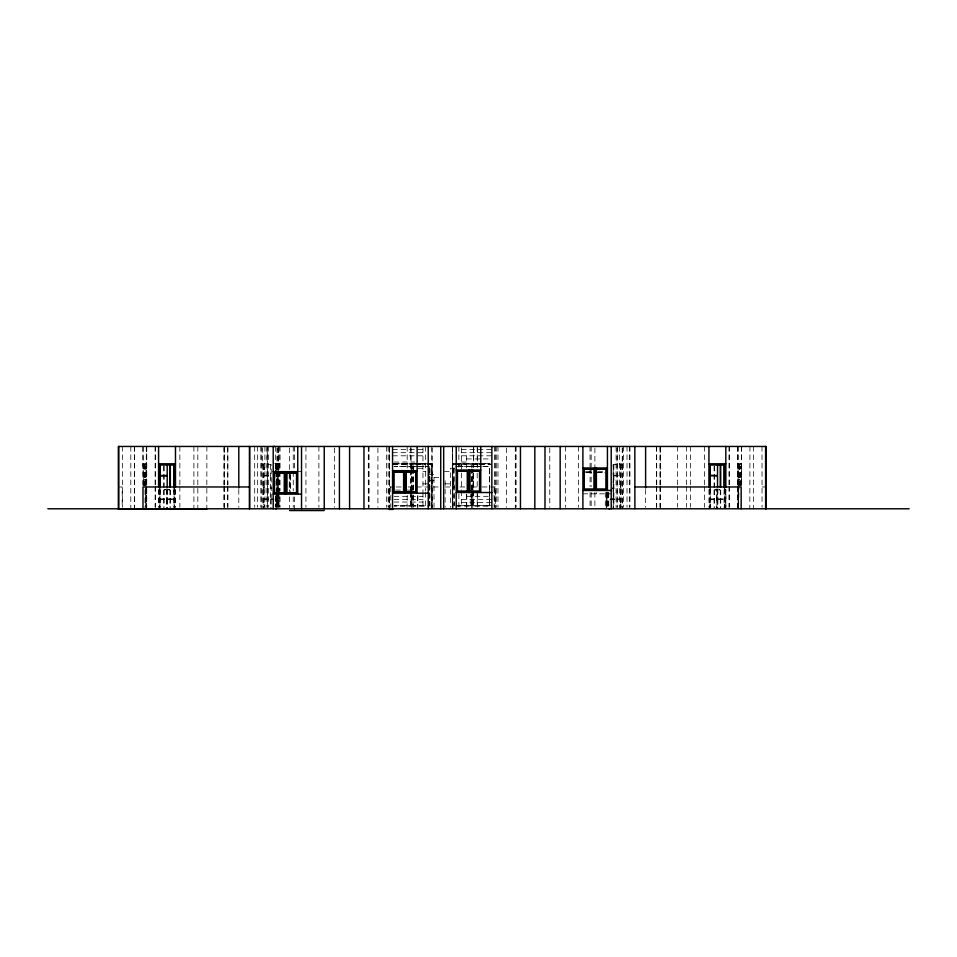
<?xml version="1.0" encoding="UTF-8"?>
<svg xmlns="http://www.w3.org/2000/svg" width="957" height="957" viewBox="0 0 957 957"><rect width="100%" height="100%" fill="white"/><g stroke="black" fill="none" stroke-linecap="round" stroke-linejoin="round"><path stroke-width="0.72" stroke-dasharray="4.79 3.59" d="M143.06 485.462L143.06 446.452M143.61 464.085L143.61 486.192L143.06 464.085M146.11 472.447L145.799 466.693M146.313 508.789L146.313 447.936M277.829 469.504L277.53 466.693M278.774 469.504L278.475 466.693M411.211 495.594L411.331 505.834L394.332 505.822M411.331 489.84L411.343 470.928M411.223 469.588L411.343 466.573L394.356 466.561L411.223 466.693M411.546 495.762L411.546 506.05L394.117 506.05M411.558 489.876L411.558 470.76M411.558 469.289L411.558 466.358L394.128 466.346M411.737 507.904L411.749 491.994M411.749 490.546L411.749 470.282M411.749 469.014L411.761 464.504M412.898 495.762L412.886 506.05L428.425 506.062M412.898 489.876L412.91 470.76M412.91 469.289L412.91 466.358L428.449 466.358M413.005 507.904L413.017 491.994M413.017 490.582L413.029 470.162M413.161 469.516L413.029 464.324M413.233 495.594L413.149 505.798L429.585 505.81L429.633 466.573L429.502 505.715M413.221 489.817L413.233 471.011M413.245 469.588L413.161 466.609L417.252 466.573M429.837 506.062L429.86 466.358M431.224 507.916L431.236 464.336L427.037 464.324M431.691 507.102L431.715 463.834M431.858 507.102L431.882 463.822L392.801 463.81M432.074 508.813L432.097 463.619L415.996 463.607M452.553 507.078L452.362 463.583L490.403 463.595M452.721 507.88L452.673 463.798M452.9 507.88L452.912 464.073L454.156 464.073M453.175 484.721L453.175 479.421L453.797 479.421L453.797 484.721L453.175 484.541M453.893 506.026L453.905 466.334L454.396 505.691M471.095 505.822L471 494.147L471.095 505.822L455.556 505.775M471.322 491.336L471.322 506.038L455.341 506.026M471.322 489.864L471.334 469.277M471.514 507.892L471.514 490.522M471.514 489.924L471.526 468.99M471.526 467.495L471.526 464.48L452.733 464.48M472.674 491.336L472.662 506.038L489.613 506.05L489.625 491.336M472.674 489.864L472.674 469.277M472.782 507.892L472.794 490.522M472.89 489.817L472.902 469.468L472.997 489.805M472.794 467.375L472.806 464.312L478.404 464.312M473.009 491.24L472.878 505.822L489.398 505.822L489.362 491.276M489.398 489.828L489.41 466.561L472.902 466.549L489.374 466.597L489.362 505.786M489.625 489.864L489.625 466.346L482.567 466.346M606.248 507.306L606.248 492.46M606.367 507.09L606.367 492.161L606.379 507.33M606.582 499.937L606.882 505.703M738.098 507.09L738.098 463.595L741.352 463.595L741.352 485.462M738.314 499.937L738.613 505.703M168.647 489.302L168.803 490.008L168.958 489.302M715.023 489.302L715.166 490.008L715.334 489.302M719.425 489.302L719.532 489.996L719.736 489.302M165.106 489.302L165.202 489.996L165.477 489.386M164.676 489.302L164.831 490.008L164.987 489.302M169.078 489.302L169.365 489.96M715.453 489.302L715.74 489.96M718.994 489.302L719.15 490.008L719.305 489.302M169.341 489.96L169.389 489.302M715.716 489.96L715.764 489.302M471.083 466.585L455.64 466.669M429.537 466.681L419.142 466.609M740.802 464.312L738.302 464.492M146.11 463.822L146.11 507.904M278.044 463.81L277.733 470.282M278.977 463.81L278.774 470.282M146.11 464.492L143.61 464.312M278.774 464.492L275.341 464.312M277.733 464.492L276.274 464.312M392.621 449.575L422.958 449.575M461.453 449.575L491.79 449.575M392.621 452.685L422.958 452.685M461.453 452.685L491.79 452.685M392.621 455.807L422.958 455.807M461.453 455.807L491.79 455.807M466.597 458.929L491.79 458.929M394.105 462.04L414.86 462.04M461.453 462.04L466.597 462.04M146.313 463.595L143.06 463.595L143.706 463.595M274.791 463.595L279.109 463.595M394.033 463.619L432.097 463.619M261.835 463.798L264.91 463.798M275.437 463.595L278.977 463.595L278.882 469.779M392.585 463.595L414.537 463.607M455.46 463.786L490.199 463.81M619.502 463.798L622.576 463.798M740.706 463.595L741.352 463.595M275.736 464.085L276.382 507.88M393.136 464.085L425.805 464.097M427.109 464.097L431.535 464.097M455.867 464.073L478.416 464.073M479.493 464.073L489.876 464.085M741.352 464.085L740.802 486.192M415.828 464.324L425.638 464.324M479.804 464.312L491.013 464.312M392.968 464.492L411.761 464.528M415.828 464.54L425.638 464.504M427.037 464.552L431.236 464.504M472.806 464.528L478.404 464.48M479.804 464.528L491.013 464.492M613.21 464.612L613.21 498.98L613.198 464.612L621.033 464.612L621.033 508.789M261.835 465.03L263.378 465.03M458.57 465.162L461.453 465.162M621.033 465.03L622.576 465.03M276.609 466.346L277.53 466.346M278.056 466.346L278.475 470.76M455.676 466.334L471.334 466.334M472.674 466.334L481.156 466.334M418.628 466.573L428.257 466.573M458.367 466.549L471.119 466.549M417.683 466.693L413.245 466.693M263.378 467.495L264.168 467.495L264.204 469.636M621.033 467.495L620.244 467.495L620.327 469.636L621.033 469.636M417.814 468.272L422.958 468.272M454.396 468.272L450.496 468.272L450.496 507.354M263.378 469.636L264.144 469.636M422.958 471.394L425.889 471.394M444.431 471.394L450.496 471.394M585.612 471.322L592.431 471.322M597.766 471.322L607.432 471.322M298.763 471.598L301.527 471.598M586.773 472.351L592.503 472.351M597.694 472.351L603.508 472.351M585.517 472.555L592.527 472.555M596.39 472.555L604.8 472.555M428.82 474.505L433.964 474.505L434.035 507.318M263.51 475.521L270.998 475.521M613.413 475.521L620.902 475.521M263.51 475.808L270.998 475.808M613.413 475.808L620.902 475.808M433.964 477.627L439.335 477.627M144.651 479.445L145.524 479.445L145.524 484.732L144.651 484.565M276.382 479.445L278.2 479.445M739.761 479.445L738.888 479.433L738.888 484.732L739.761 484.565M144.651 479.613L145.356 479.613M276.382 479.613L277.087 479.613M277.327 479.613L278.02 479.613M453.175 479.601L453.797 479.601M739.055 479.613L739.761 479.613M429.956 480.737L434.035 480.737M422.958 483.859L428.592 483.859M445.113 483.859L450.436 483.859M276.382 484.565L278.2 484.732M263.378 485.63L264.168 485.63L264.204 487.783M621.033 485.63L620.244 485.63L620.327 487.783L621.033 487.783M118.333 486.969L122.197 486.969L122.197 507.342M394.846 486.969L388.925 486.969L388.925 507.342M396.318 486.969L402.502 486.969M408.161 486.969L440.734 486.969M445.161 486.969L454.575 486.969M459.994 486.969L465.927 486.969M471.849 486.969L480.761 486.969M482.232 486.969L495.594 486.969L495.594 507.342M762.059 486.969L766.078 486.969M263.45 487.34L263.45 490.678M263.378 487.783L264.144 487.783M271.991 488.01L270.448 488.237M612.253 488.01L613.904 488.01M270.508 488.333L271.979 488.333M612.253 488.333L613.904 488.333M620.83 488.812L620.83 489.577M395.576 490.092L401.473 490.092M407.371 490.092L413.28 490.092M582.897 493.824L611.2 493.824M394.069 496.324L422.958 496.324M466.741 496.324L491.79 496.324M159.484 498.98L174.569 498.98M263.51 498.98L273.929 498.98M610.028 498.98L620.902 498.98M709.843 498.98L724.928 498.98M159.484 499.267L174.569 499.267M263.51 499.267L273.929 499.267M610.028 499.267L620.902 499.267M709.843 499.267L724.928 499.267M394.069 499.446L422.958 499.446M461.453 499.446L491.79 499.446M394.069 502.042L422.958 502.042M461.453 502.557L491.79 502.557M263.378 504.279L264.168 504.279L264.204 506.42M621.033 504.279L620.244 504.279L620.327 506.42L621.033 506.42M394.069 505.679L422.958 505.679M461.453 505.679L491.79 505.679M276.609 506.05L277.53 506.05M278.056 506.05L278.475 492.807M608.748 506.05L608.341 492.699M738.613 506.038L739.019 486.91M263.378 506.42L264.144 506.42M275.736 463.595L276.382 463.595M738.098 463.798L738.302 507.904M267.135 447.936L267.398 507.306L267.398 446.452M761.999 446.452L762.059 507.342M753.59 446.452L753.614 508.789M749.941 446.452L749.821 508.789M741.531 446.452L741.472 485.043M741.352 446.452L741.352 486.192M740.479 485.63L740.479 466.334L740.06 485.474M739.761 464.516L739.761 485.474M739.486 464.492L739.486 486.192M739.354 464.492L739.354 486.192M739.019 485.474L738.613 466.334L738.493 507.342M738.098 446.452L738.098 508.789M737.871 446.452L737.871 485.043M737.871 486.527L737.967 507.306M737.668 446.452L737.668 485.043M737.668 486.527L737.668 507.306M729.306 446.452L729.306 485.043M729.306 486.527L729.306 507.306M729.043 446.452L729.043 485.043M729.043 486.527L729.043 507.306M725.298 489.924L725.298 507.342M724.904 488.836L725.011 508.789M724.808 504.279L724.808 506.42M724.485 487.34L724.473 507.425M724.066 489.828L724.066 507.33M720.705 490.008L720.705 507.425M720.262 490.008L720.262 507.425M717.894 488.836L717.882 498.98M717.894 499.267L717.882 508.789M717.547 490.008L717.535 498.98M717.547 499.267L717.535 508.789M717.212 490.008L717.224 498.98M717.212 499.267L717.224 508.789M714.496 466.107L714.496 488.525M714.496 490.008L714.496 507.425M714.066 466.107L714.066 488.525M714.066 490.008L714.066 507.425M710.692 489.828L710.692 507.33M710.285 487.34L710.285 507.425M709.95 504.279L709.95 506.42M709.855 488.836L709.759 508.789M709.46 489.924L709.46 507.342M708.934 489.494L708.934 507.342M704.555 446.452L704.555 485.043M704.555 486.527L704.555 507.306M690.511 446.452L690.511 485.043M690.511 486.527L690.511 507.306M686.588 446.452L686.588 485.043M686.588 486.527L686.588 507.306M677.592 446.452L677.592 485.043M677.544 486.527L677.592 507.306M660.438 446.452L660.438 485.043M660.438 486.527L660.438 507.306M660.234 447.936L660.234 485.043M660.234 486.527L660.234 507.306M660.007 446.452L660.007 485.043M660.007 486.527L660.007 507.306M656.693 446.452L656.693 485.043M656.693 486.527L656.693 507.306M656.634 446.452L656.634 485.043M656.586 486.527L656.634 507.306M645.616 489.494L645.616 507.306M629.85 446.452L629.85 507.306M629.742 446.452L629.706 507.306M627.026 446.452L627.026 507.306M623.593 446.452L623.593 507.306M622.576 447.9L622.576 508.789M622.206 447.936L622.206 507.306M620.89 464.612L620.89 507.425M620.459 464.612L620.459 507.425M619.502 446.452L619.502 508.789M617.504 446.452L617.504 507.306M617.014 447.936L617.014 507.306M616.093 446.452L616.093 507.306M613.868 464.612L613.868 475.521M613.88 475.808L613.868 498.98M613.88 499.267L613.868 508.789M608.736 492.46L608.736 507.306M608.03 492.735L608.03 507.88M607.767 493.429L607.767 507.892L607.623 492.723M607.3 492.699L606.882 506.05L606.882 492.125M606.475 492.161L606.582 507.904M605.303 492.46L605.303 507.306M596.39 492.592L596.39 493.824M594.883 447.936L594.883 467.231M594.883 492.46L594.883 507.306M591.163 446.452L591.163 467.231M591.163 468.715L591.163 486.527M591.163 492.46L591.163 507.306M590.014 446.452L590.074 467.231M590.074 468.715L590.074 486.527M590.074 492.46L590.074 507.306M578.483 446.452L578.483 507.306M565.503 446.452L565.551 507.306M549.773 447.936L549.773 507.306M516.098 446.452L516.098 507.306M515.38 446.452L515.428 507.306M515.297 446.452L515.297 507.306M506.504 447.936L506.504 507.306M497.975 446.452L497.975 507.306M496.252 446.452L496.24 507.306M495.152 446.452L495.152 507.342M494.793 446.452L494.793 507.306M494.099 486.969L494.099 507.342M477.364 447.936L477.364 467.231M477.364 493.956L477.364 507.306M477.196 446.452L477.22 467.231M477.196 473.177L477.22 489.494M477.196 490.977L477.22 507.306M473.619 446.452L473.619 467.231M473.619 473.177L473.619 489.494M473.619 490.977L473.619 507.306M473.404 447.936L473.404 467.231M473.404 473.177L473.404 489.494M473.404 490.977L473.404 507.306M466.741 494.243L466.741 507.401M466.597 455.807L466.597 467.889M466.597 494.183L466.597 507.33M461.453 447.912L461.453 489.888M461.453 490.977L461.453 507.545M458.882 446.452L458.882 467.231M458.882 493.956L458.882 507.306M452.613 446.452L452.613 507.306M445.113 480.737L445.113 507.33M432.097 447.888L432.097 507.33M431.87 446.452L431.87 507.306M425.53 446.452L425.53 490.977M425.53 492.46L425.53 507.306M422.958 447.9L422.958 491.958M422.958 492.46L422.958 507.461M417.814 495.774L417.814 507.342M417.707 495.846L417.707 507.354M411.02 447.936L411.02 468.715M411.02 470.198L411.02 490.977M411.02 492.46L411.02 507.306M410.792 446.452L410.792 468.715M410.792 470.198L410.792 490.977M410.792 492.46L410.792 507.306M407.192 446.452L407.192 468.715M407.215 495.439L407.048 507.306M390.743 486.969L390.743 507.342M389.619 446.452L389.619 507.306M389.391 447.936L389.391 507.306M389.26 446.452L389.26 507.342M388.159 446.452L388.147 507.306M386.437 446.452L386.437 507.306M377.907 447.936L377.907 507.306M369.031 446.452L369.115 507.306M368.421 446.452L368.481 507.306M368.313 446.452L368.313 507.306M334.639 447.936L334.639 507.306M318.896 446.452L318.896 507.306M305.929 446.452L305.929 507.306M294.397 446.452L294.397 470.306M294.397 496.922L294.397 510.548M293.249 446.452L293.249 470.198M293.249 471.681L293.249 490.977M293.249 496.922L293.249 507.306M290.473 474.265L290.473 491.443M290.33 475.545L290.33 491.611M289.528 447.936L289.528 491.168M289.528 496.922L289.528 507.569M289.253 474.409L289.253 491.288M280.054 446.452L280.054 470.198M280.054 471.681L280.054 490.977M280.054 496.922L280.054 507.306M279.109 446.452L279.109 470.198M279.109 471.681L279.109 491.3M279.109 496.922L279.109 507.33M278.977 471.275L278.977 492.161M278.882 493.656L278.977 507.33M278.774 471.729L278.774 491.982M278.774 493.429L278.774 507.904M278.475 471.37L278.475 492.125M278.26 447.888L278.26 469.432M278.26 475.258L278.26 491.3M278.26 497.126L278.26 507.33M278.164 446.452L278.056 470.76M278.164 471.681L278.212 491.443M278.056 492.807L278.164 507.33M278.044 447.936L278.044 470.198M278.044 471.275L278.044 492.161M277.937 493.656L278.044 507.33M277.829 471.729L277.829 491.982M277.733 493.429L277.829 507.904M277.59 464.504L277.53 470.76M277.53 471.37L277.53 492.125M277.53 492.807L277.59 507.892M277.327 464.516L277.327 507.88M277.111 466.346L277.111 470.76M276.98 447.936L276.98 471.598M276.788 464.492L276.788 470.282M276.788 471.729L276.788 491.982M276.788 493.429L276.788 507.904M276.657 464.504L276.609 470.76M276.657 471.729L276.657 491.982M276.609 492.807L276.657 507.892M276.071 470.76L275.664 466.346L275.664 470.76M276.071 495.75L276.071 506.05L275.664 495.75M275.676 446.452L275.676 470.198M275.736 496.516L275.736 507.33M275.341 464.085L275.341 470.15M275.341 496.408L275.341 506.827M271.202 498.98L271.214 464.612L263.378 464.612L263.378 508.789M271.214 499.267L271.214 508.789M270.544 464.612L270.532 475.521M270.532 475.808L270.544 498.98M270.544 499.267L270.532 508.789M268.319 446.452L268.319 507.306M266.907 446.452L266.907 507.306M264.91 446.452L264.91 508.789M263.953 464.612L263.953 507.425M263.522 464.612L263.522 507.425M262.206 447.936L262.206 507.306M261.835 446.452L261.835 508.789M260.818 446.452L260.818 507.306M257.385 446.452L257.385 507.306M254.67 446.452L254.706 507.306M238.795 489.494L238.795 507.306M227.826 447.936L227.826 485.043M227.826 486.527L227.826 507.306M227.778 446.452L227.778 485.043M227.778 486.527L227.778 507.306M224.405 446.452L224.405 485.043M224.405 486.527L224.405 507.306M224.177 447.936L224.177 485.043M224.177 486.527L224.177 507.306M223.974 446.452L223.974 485.043M223.974 486.527L223.974 507.306M206.868 446.452L206.82 509.22M197.824 446.452L197.824 509.22M193.9 446.452L193.9 509.22M179.856 446.452L179.856 485.043M179.856 486.527L179.856 507.306M175.478 489.494L175.478 507.342M174.952 489.924L174.952 507.342M174.653 489.159L174.653 508.789M174.557 488.836L174.557 507.425M174.246 489.828L174.246 507.33M174.126 487.34L174.126 507.425M173.719 489.828L173.719 507.33M170.346 490.008L170.346 507.425M169.915 490.008L169.915 507.425M167.535 488.836L167.547 498.98M167.547 499.267L167.535 508.789M167.2 490.008L167.188 498.98M167.188 499.267L167.2 508.789M166.877 490.008L166.865 498.98M166.877 499.267L166.865 508.789M166.518 488.836L166.53 498.98M166.518 499.267L166.53 508.789M164.149 466.107L164.149 488.525M164.149 490.008L164.149 507.425M163.707 466.107L163.707 488.525M163.707 490.008L163.707 507.425M160.345 489.828L160.345 507.33M159.939 487.34L159.939 507.425M159.819 489.828L159.819 507.33M159.508 488.836L159.508 507.425M159.4 489.159L159.4 508.789M159.113 489.924L159.113 507.342M158.551 489.494L158.587 507.342M155.369 446.452L155.369 485.043M155.369 486.527L155.369 507.306M155.118 446.452L155.118 485.043M155.118 486.527L155.118 507.306M146.744 446.452L146.744 509.22M146.541 446.452L146.541 485.043M146.541 486.527L146.529 507.342M146.313 446.452L146.397 507.342M145.392 485.474L145.799 466.346L145.799 506.05L145.392 486.922M145.057 464.492L145.057 507.904M144.651 464.516L144.651 485.474M144.351 485.474L143.933 466.346L143.933 485.63M142.94 446.452L143.06 486.192M134.59 446.452L134.59 508.789M134.47 446.452L134.47 509.22M130.822 446.452L130.798 508.789M122.352 446.452L122.352 507.306M452.362 447.888L452.338 507.318L452.362 447.888M725.861 507.306L725.861 489.494L725.825 507.342M716.877 498.98L716.877 488.836L716.865 498.98M716.877 508.789L716.877 499.267L716.865 508.789M613.21 508.789L613.21 499.267L613.198 508.789M277.111 491.348L277.111 472.232L277.016 491.348M277.111 506.05L277.111 492.807L277.016 506.05"/><path stroke-width="1.44" d="M392.561 508.586L392.561 446.452M134.59 508.789L130.798 509.22L134.47 508.789M273.977 446.452L274.791 446.452M158.587 463.798L175.478 463.798M708.934 463.798L725.825 463.798M710.166 465.03L724.066 465.03L724.066 486.91M582.897 467.973L607.432 467.973M595.158 469.002L583.914 469.002L583.914 489.458L593.938 489.458L593.938 469.002M593.938 469.205L584.117 469.205L584.117 489.242L593.938 489.242M596.39 469.205L606.2 469.205L606.2 489.242L596.39 489.242L596.39 467.973M456.226 470.019L480.761 470.019M392.561 470.677L417.108 470.677M468.499 471.035L457.243 471.035L457.243 491.491L467.267 491.491L467.267 471.035M467.267 471.251L457.458 471.251L457.458 491.288L467.267 491.288M469.72 471.251L479.541 471.251L479.541 491.288L469.72 491.288M273.212 471.645L297.759 471.645M404.835 471.693L393.59 471.693L393.59 492.149L403.615 492.149L403.615 471.693M403.615 471.897L393.794 471.897L393.794 491.946L403.615 491.946M406.067 471.897L415.876 471.897L415.876 491.946L406.067 491.946L406.067 470.677M285.485 472.674L274.228 472.674L274.228 493.118L284.253 493.118L284.253 472.674M284.253 472.878L274.444 472.878L274.444 492.915L284.253 492.915M286.705 472.878L296.526 472.878L296.526 492.915L286.705 492.915L286.705 471.645M159.939 475.521L166.985 475.521M717.331 475.521L710.285 475.521L717.331 475.808M159.939 475.808L166.985 475.808M249.514 486.969L142.988 486.969L142.988 508.789M634.898 486.969L741.161 486.969L741.161 508.789M582.897 490.474L611.2 490.474M456.226 492.52L491.85 492.52M392.561 493.166L428.234 493.166M273.212 494.147L301.527 494.147M143.06 508.789L143.706 508.789M275.736 508.789L276.382 508.789M47.85 508.789L909.15 508.789M206.82 509.22L118.333 509.22L118.333 446.452L766.078 446.452L766.078 508.789M289.528 510.548L324.232 510.548M608.975 508.789L609.621 508.789M765.6 446.452L765.6 508.789M725.825 446.452L725.825 487.017M725.298 463.798L725.298 487.017M724.485 464.612L724.485 488.178M720.705 464.612L720.705 487.029M720.262 464.612L720.262 487.029M717.547 464.612L717.535 487.029M710.285 464.612L710.285 487.783M709.855 464.612L709.783 487.783M708.934 446.452L708.934 487.017M645.616 446.452L645.616 488.01M634.838 446.452L634.898 508.789M611.2 446.452L611.2 508.789M607.432 446.452L607.432 490.474M595.158 467.973L595.158 490.474M582.897 446.452L582.897 508.789M560.168 446.452L560.168 508.789M544.988 446.452L544.988 508.789M534.831 446.452L534.831 508.789M520.452 446.452L520.452 508.789M491.85 446.452L491.85 508.789M480.761 446.452L480.761 492.52M469.72 470.019L469.72 492.52M468.499 470.019L468.499 492.52M456.226 446.452L456.226 508.789M443.677 446.452L443.677 508.789M440.734 446.452L440.734 508.789M428.234 446.452L428.234 508.789M417.108 446.452L417.108 493.166M404.835 470.677L404.835 493.166M392.86 508.789L392.86 509.411L389.26 509.411L389.26 508.789M363.959 446.452L363.959 508.789M349.58 446.452L349.58 508.789M339.424 446.452L339.424 508.789M324.244 446.452L324.244 508.789M301.527 446.452L301.527 508.789M297.759 446.452L297.759 494.147M285.485 471.645L285.485 494.147M273.212 446.452L273.212 508.789M238.795 446.452L238.795 488.01M175.478 446.452L175.478 487.017M174.952 463.798L174.952 487.017M174.126 464.612L174.126 488.178M173.719 486.91L173.719 465.03L159.819 465.03L159.819 486.91M170.346 464.612L170.346 487.029M169.915 464.612L169.915 487.029M167.2 464.612L167.188 487.029M159.939 464.612L159.939 487.783M159.508 464.612L159.424 487.783L159.4 464.612M158.587 446.452L158.587 487.017M118.812 446.452L118.812 508.789M606.415 469.002L596.247 469.002L596.247 489.458L606.415 489.458L606.415 469.002M479.744 471.035L469.576 471.035L469.576 491.491L479.744 491.491L479.744 471.035M416.08 471.693L405.912 471.693L405.912 492.149L416.08 492.149L416.08 471.693M296.73 472.674L286.562 472.674L286.562 493.118L296.73 493.118L296.73 472.674M249.574 508.789L249.574 446.452L249.514 508.789"/></g></svg>
